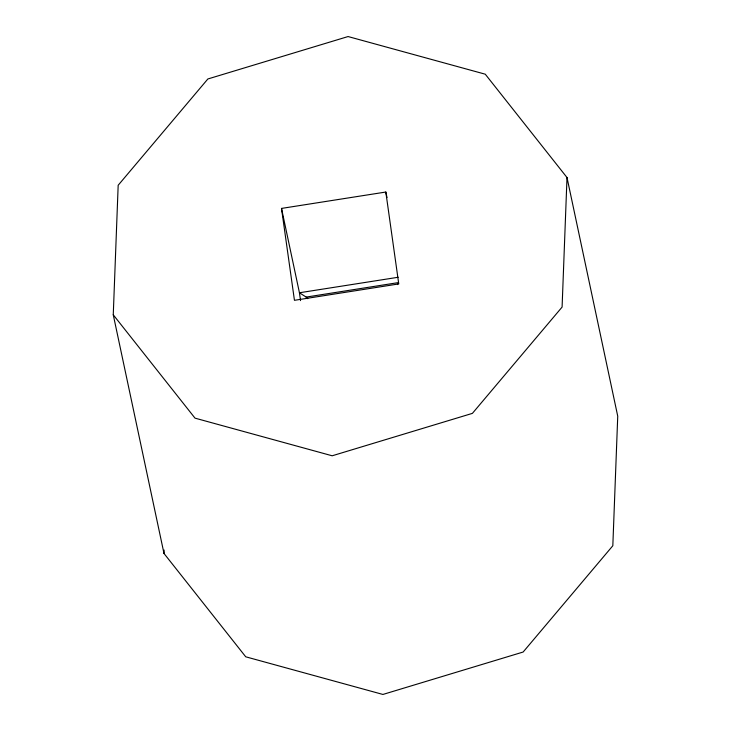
<?xml version="1.0" encoding="UTF-8"?>
<svg xmlns="http://www.w3.org/2000/svg" width="731" height="731" viewBox="0 0 731 731"><rect width="100%" height="100%" fill="white"/><g stroke="black" fill="none" stroke-linecap="round" stroke-linejoin="round"><path stroke-width="1.1" d="M113.259 314.805L118.175 185.254L207.869 78.966L348.084 36.55L485.265 74.197L567.009 177.532L617.741 416.195L612.825 545.746L523.131 652.034L382.916 694.45L245.735 656.803L163.991 553.468L113.259 314.805L195.013 418.141L332.185 455.788L472.4 413.371L562.093 307.084L567.009 177.532M163.991 553.468L164.119 550.059M397.463 284.597L398.523 282.577L306.152 297.088L299.436 292.765L281.508 208.417L385.822 192.034L387.001 197.58M398.148 277.268L299.436 292.765L300.542 300.615M306.152 297.088L307.778 298.659M385.822 192.034L398.76 283.93L294.447 300.313L281.508 208.417"/></g></svg>
